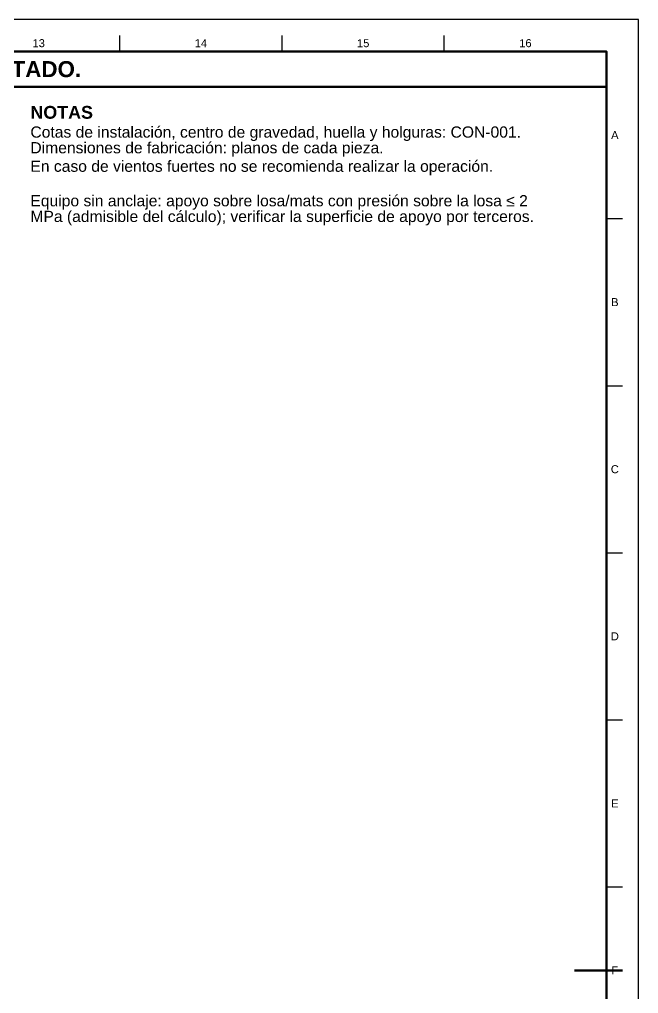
# Model space of a CAD drawing. Header units: millimetres. Extents: x 0 to 841, y 0 to 594.
# Drawn here: x 647.6 to 841, y 289.8 to 594 of the extents above; entities that cross this region are included whole.
import ezdxf
from ezdxf.enums import TextEntityAlignment as Align

# ---------------------------------------------------------------- set-up
doc = ezdxf.new("R2010")
doc.units = ezdxf.units.MM
for name, color, linetype, lineweight in [('FINA', 7, 'CONTINUOUS', 25), ('MARCO', 7, 'CONTINUOUS', 70), ('TXT', 7, 'CONTINUOUS', 25)]:
    doc.layers.add(name, color=color, linetype=linetype, lineweight=lineweight)
doc.styles.add('STD', font='LiberationSans-Regular.ttf')
doc.styles.add('STDB', font='LiberationSans-Bold.ttf')

msp = doc.modelspace()

# ---------------------------------------------------------------- linework, layer by layer
at = {"layer": 'FINA'}
for p, q in [((678.94, 584), (678.94, 589)), ((729.62, 584), (729.62, 589)), ((780.31, 584), (780.31, 589)), ((831, 531.82), (836, 531.82)), ((831, 479.64), (836, 479.64)), ((831, 427.45), (836, 427.45)), ((831, 375.27), (836, 375.27)), ((831, 323.09), (836, 323.09))]:
    msp.add_line(p, q, dxfattribs=at)
msp.add_lwpolyline([(0, 0), (841, 0), (841, 594), (0, 594)], close=True, dxfattribs=at)
at = {"layer": 'MARCO'}
msp.add_line((836, 297), (821, 297), dxfattribs=at)
for points in [[(20, 10), (831, 10), (831, 584), (20, 584)], [(20, 573), (831, 573), (831, 584), (20, 584)]]:
    msp.add_lwpolyline(points, close=True, dxfattribs=at)

# ---------------------------------------------------------------- texts
at = {"layer": 'TXT'}
for s, height, style, p in [('13', 2.5, 'STD', (653.59, 586.6)), ('14', 2.5, 'STD', (704.28, 586.6)), ('15', 2.5, 'STD', (754.97, 586.6)), ('16', 2.5, 'STD', (805.66, 586.6)), ('ESTOS PLANOS NO SON VÁLIDOS PARA FABRICACIÓN HASTA SU REVISIÓN Y APROBACIÓN POR UN INGENIERO CALCULISTA HABILITADO.', 5, 'STDB', (425.5, 578.5)), ('A', 2.5, 'STD', (833.6, 557.91)), ('B', 2.5, 'STD', (833.6, 505.73)), ('C', 2.5, 'STD', (833.6, 453.55)), ('D', 2.5, 'STD', (833.6, 401.36)), ('E', 2.5, 'STD', (833.6, 349.18)), ('F', 2.5, 'STD', (833.6, 297))]:
    msp.add_text(s, height=height, dxfattribs=dict(at, style=style)).set_placement(p, align=Align.MIDDLE_CENTER)
for s, height, style, p in [('NOTAS', 4, 'STDB', (651, 567)), ('Cotas de instalación, centro de gravedad, huella y holguras: CON-001.', 3.5, 'STD', (651, 560.6)), ('Dimensiones de fabricación: planos de cada pieza.', 3.5, 'STD', (651, 555.7)), ('En caso de vientos fuertes no se recomienda realizar la operación.', 3.5, 'STD', (651, 549.93)), ('Equipo sin anclaje: apoyo sobre losa/mats con presión sobre la losa ≤ 2', 3.5, 'STD', (651, 539.15)), ('MPa (admisible del cálculo); verificar la superficie de apoyo por terceros.', 3.5, 'STD', (651, 534.25))]:
    msp.add_text(s, height=height, dxfattribs=dict(at, style=style)).set_placement(p, align=Align.TOP_LEFT)

doc.saveas('drawing.dxf')
